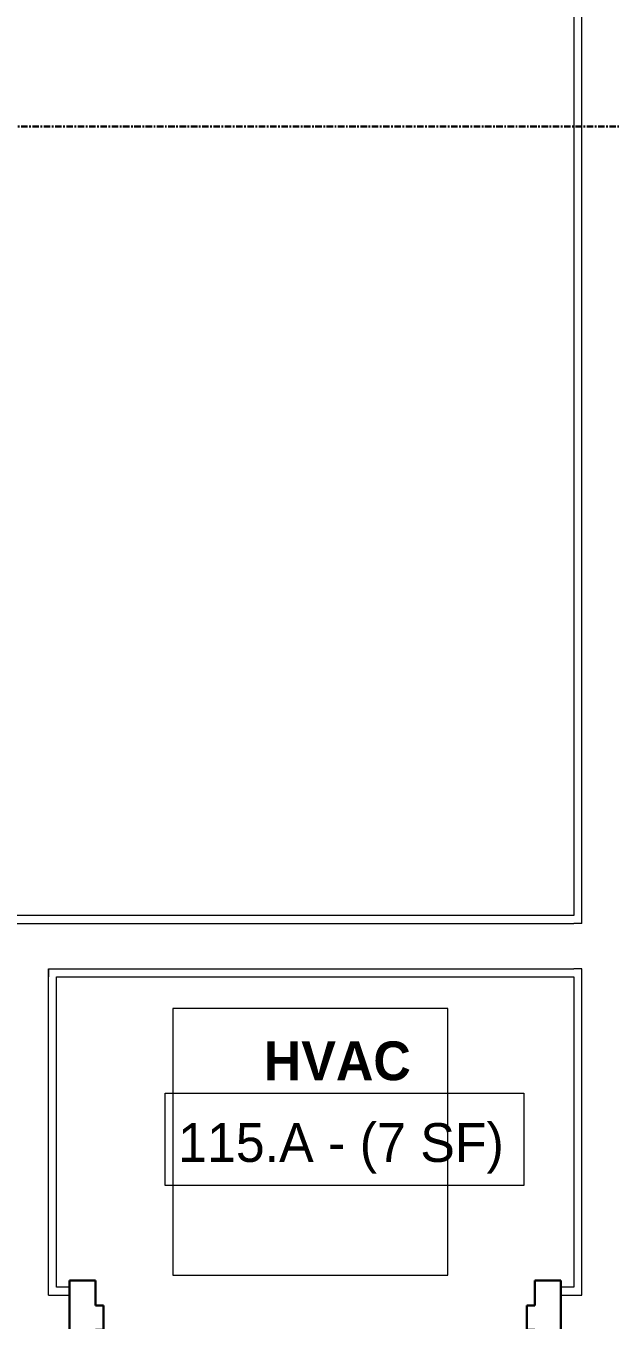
# Model space of a CAD drawing. Header units: inches. Extents: x -4093 to -1777, y 9773 to 12264.
# Drawn here: x -3044.4 to -2999.2, y 11442.9 to 11543 of the extents above; entities that cross this region are included whole.
import ezdxf

# ---------------------------------------------------------------- set-up
doc = ezdxf.new("R2010")
doc.units = ezdxf.units.IN
doc.header["$MEASUREMENT"] = 0
doc.linetypes.add('Grid Line 1_2_', pattern=[0.875, 0.5, -0.125, 0.125, -0.125])
for name, color, linetype, lineweight in [('0-1', 7, 'Continuous', 5), ('0-2', 7, 'Continuous', 9), ('A-AREA-IDEN', 2, 'Continuous', 9), ('A-DOOR-1', 7, 'Continuous', 9), ('A-DOOR-2', 10, 'Continuous', 30), ('A-DOOR-FRAM-1', 10, 'Continuous', 30), ('A-WALL-1', 7, 'Continuous', 9), ('A-WALL-2', 250, 'Continuous', 18), ('M-EQPM-1', 7, 'Continuous', 9), ('S-GRID-1', 1, 'Grid Line 1_2_', 30)]:
    doc.layers.add(name, color=color, linetype=linetype, lineweight=lineweight)
doc.styles.add('Century Gothic', font='ufonts.com_century-gothic.ttf', dxfattribs={"height": 3})
doc.styles.add('Century Gothic_B', font='GOTHICB.TTF', dxfattribs={"height": 3})

# ---------------------------------------------------------------- blocks, each defined once
blk = doc.blocks.new('Mechanical Equipment 2 - Mechanical Equipment 1-2381400-BACKGROUND - 1ST FLOOR')
at = {"layer": 'M-EQPM-1'}
for p, q in [((-3011.64, 11504.66), (-3011.64, 11484.04)), ((-2990.39, 11504.66), (-3011.64, 11504.66)), ((-2990.39, 11484.04), (-2990.39, 11504.66)), ((-3011.64, 11484.04), (-2990.39, 11484.04))]:
    blk.add_line(p, q, dxfattribs=at)
blk = doc.blocks.new('HOLLOW METAL - HM - WOOD LEAF - 2-10 x 6-8-2385489-BACKGROUND - 1ST FLOOR')
at = {"layer": 'A-DOOR-1'}
blk.add_arc((17, 3.125), 34, 90, 180, dxfattribs=at)
at = {"layer": 'A-DOOR-2'}
for p, q in [((17, 37.125), (15.25, 37.125)), ((15.25, 37.125), (15.25, 3.125)), ((17, 3.125), (17, 37.125)), ((15.25, 3.125), (17, 3.125))]:
    blk.add_line(p, q, dxfattribs=at)
at = {"layer": 'A-DOOR-FRAM-1'}
for p, q in [((-17, 3.125), (-19, 3.125)), ((-19, 3.125), (-19, -2.625)), ((-17, 1.1875), (-17, 3.125)), ((17, 3.125), (17, 1.1875)), ((19, 3.125), (17, 3.125)), ((19, -2.625), (19, 3.125)), ((-16.375, 1.1875), (-17, 1.1875)), ((-16.375, -0.6875), (-16.375, 1.1875)), ((17, 1.1875), (16.375, 1.1875)), ((16.375, 1.1875), (16.375, -0.6875)), ((-17, -2.625), (-17, -0.6875)), ((-17, -0.6875), (-16.375, -0.6875)), ((16.375, -0.6875), (17, -0.6875)), ((17, -0.6875), (17, -2.625)), ((-19, -2.625), (-17, -2.625)), ((17, -2.625), (19, -2.625))]:
    blk.add_line(p, q, dxfattribs=at)
blk = doc.blocks.new('CTR - 1st Phase - Common Walls_rvt-1-BACKGROUND - 1ST FLOOR')
at = {"layer": 'A-WALL-1'}
for p, q in [((-3002.01, 11544.73), (-3002.01, 11540.6)), ((-3002.01, 11540.6), (-3002.01, 11474.16)), ((-3002.01, 11474.16), (-3292.72, 11474.16)), ((-3042.01, 11469.41), (-3002.01, 11469.41)), ((-3042.01, 11445.41), (-3042.01, 11469.41)), ((-3002.01, 11469.41), (-3002.01, 11445.41)), ((-3041.01, 11445.41), (-3042.01, 11445.41)), ((-3002.01, 11445.41), (-3003.01, 11445.41))]:
    blk.add_line(p, q, dxfattribs=at)
at = {"layer": 'A-WALL-2'}
for p, q in [((-3001.39, 11541.23), (-3001.39, 11544.73)), ((-3001.39, 11540.6), (-3001.39, 11541.23)), ((-3001.39, 11473.54), (-3001.39, 11540.6)), ((-3292.72, 11473.54), (-3002.01, 11473.54)), ((-3001.39, 11473.54), (-3002.01, 11473.54)), ((-3042.64, 11470.04), (-3042.64, 11469.41)), ((-3042.64, 11470.04), (-3002.01, 11470.04)), ((-3042.64, 11469.41), (-3042.64, 11470.04)), ((-3001.39, 11470.04), (-3002.01, 11470.04)), ((-3001.39, 11445.41), (-3001.39, 11470.04)), ((-3042.64, 11445.41), (-3042.64, 11469.41)), ((-3042.64, 11444.79), (-3042.64, 11445.41)), ((-3001.39, 11444.79), (-3001.39, 11445.41)), ((-3042.64, 11444.79), (-3041.01, 11444.79)), ((-3003.01, 11444.79), (-3001.39, 11444.79))]:
    blk.add_line(p, q, dxfattribs=at)
at = {"layer": '0-2'}
blk.add_blockref('Mechanical Equipment 2 - Mechanical Equipment 1-2381400-BACKGROUND - 1ST FLOOR', (-21.37, -37.71), dxfattribs=at)
at = {"layer": '0-2', "rotation": 180}
blk.add_blockref('HOLLOW METAL - HM - WOOD LEAF - 2-10 x 6-8-2385489-BACKGROUND - 1ST FLOOR', (-3022.01, 11443.29), dxfattribs=at)
blk = doc.blocks.new('CTR - 1st Phase - Structure_rvt-1-BACKGROUND - 1ST FLOOR')
at = {"layer": 'S-GRID-1'}
blk.add_line((-1777.25, 11535.19), (-4076.95, 11535.19), dxfattribs=at)

msp = doc.modelspace()

# ---------------------------------------------------------------- linework, layer by layer
at = {"layer": 'A-AREA-IDEN', "flags": 128}
msp.add_lwpolyline([(-3033.61, 11460.42), (-3005.86, 11460.42), (-3005.86, 11453.26), (-3033.61, 11453.26)], close=True, dxfattribs=at)

# ---------------------------------------------------------------- block references
at = {"layer": '0-1'}
for name in ['CTR - 1st Phase - Structure_rvt-1-BACKGROUND - 1ST FLOOR', 'CTR - 1st Phase - Common Walls_rvt-1-BACKGROUND - 1ST FLOOR']:
    msp.add_blockref(name, (0, 0), dxfattribs=at)

# ---------------------------------------------------------------- texts
at = {"layer": 'A-AREA-IDEN', "char_height": 3, "attachment_point": 1}
for s, insert, width, style in [('HVAC', (-3025.98, 11464.41), 15.049, 'Century Gothic_B'), ('115.A - (7 SF)', (-3032.61, 11458.09), 31.108, 'Century Gothic')]:
    msp.add_mtext(s, dxfattribs=dict(at, insert=insert, width=width, style=style))

doc.saveas('drawing.dxf')
